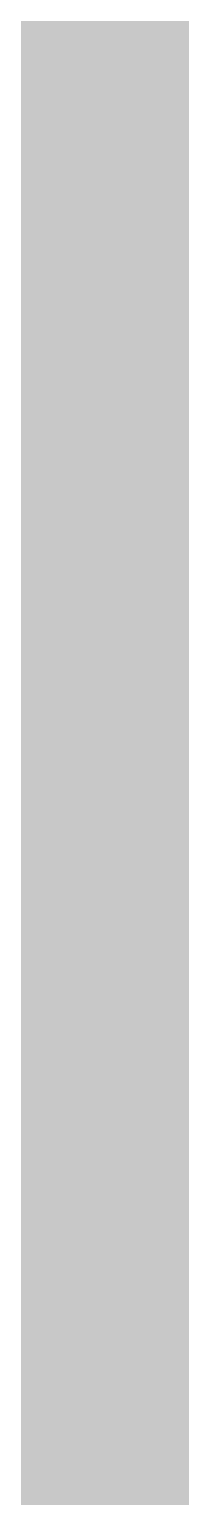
# Model space of a CAD drawing. Header units: millimetres. Extents: x -11 to 223, y -88 to 3.
# Drawn here: x 23.4186 to 23.4387, y -78.7182 to -78.5238 of the extents above; entities that cross this region are included whole.
import ezdxf

# ---------------------------------------------------------------- set-up
doc = ezdxf.new("R2010")
doc.units = ezdxf.units.MM
doc.header["$MEASUREMENT"] = 0
doc.layers.add('Bottom-Layer', color=7, linetype='Continuous', true_color=0x0000ff)
doc.layers.add('Top-Layer', color=7, linetype='Continuous', true_color=0xff0000)

msp = doc.modelspace()

# ---------------------------------------------------------------- hatches: boundary and pattern name
at = {"layer": 'Bottom-Layer'}
msp.add_hatch(color=256, dxfattribs=at).paths.add_polyline_path([(-10.33528, 1.97866), (-0.38039, 1.97866), (-0.84578, 1.72673), (-1.19549, 1.32954), (-1.38645, 0.83599), (-1.39516, 0.30686), (-1.22055, -0.1927), (-0.8841, -0.60119), (-0.42726, -0.8683), (0.09374, -0.96115), (1.79374, -0.96115), (2.31473, -0.8683), (2.77158, -0.60119), (3.10802, -0.1927), (3.28264, 0.30686), (3.27393, 0.83599), (3.08296, 1.32954), (2.73326, 1.72673), (2.26787, 1.97866), (222.62891, 1.97866), (222.62891, -87.47523), (-10.33528, -87.47523)])
at = {"layer": 'Top-Layer'}
msp.add_hatch(color=256, dxfattribs=at).paths.add_polyline_path([(-10.33528, 1.97866), (-0.38039, 1.97866), (-0.84578, 1.72673), (-1.19549, 1.32954), (-1.38645, 0.83599), (-1.39516, 0.30686), (-1.22055, -0.1927), (-0.8841, -0.60119), (-0.42726, -0.8683), (0.09374, -0.96115), (1.79374, -0.96115), (2.31473, -0.8683), (2.77158, -0.60119), (3.10802, -0.1927), (3.28264, 0.30686), (3.27393, 0.83599), (3.08296, 1.32954), (2.73326, 1.72673), (2.26787, 1.97866), (222.62891, 1.97866), (222.62891, -87.47523), (-10.33528, -87.47523)])

# ---------------------------------------------------------------- linework, layer by layer
at = {"layer": 'Bottom-Layer', "const_width": 0.0508}
msp.add_lwpolyline([(23.46191, -62.42527), (23.46191, -79.16632), (23.055, -79.43993), (22.78359, -79.84832), (22.68891, -80.32943), (22.78533, -80.8102), (23.05821, -81.2176), (23.4661, -81.48975), (23.94705, -81.5853), (24.42799, -81.48975), (24.83589, -81.2176), (25.10877, -80.8102), (25.20519, -80.32943), (25.1105, -79.84832), (24.8391, -79.43993), (24.43219, -79.16632), (24.43219, -62.42527)], dxfattribs=at)
at = {"layer": 'Top-Layer', "const_width": 0.0508}
msp.add_lwpolyline([(7.4359, -75.44069), (10.54327, -75.44069), (14.84618, -79.74361), (15.00357, -79.84877), (15.18923, -79.8857), (21.83998, -79.8857), (22.02564, -79.84877), (22.18303, -79.74361), (24.28793, -77.6387), (24.83499, -77.6387), (25.01406, -77.59072), (25.14515, -77.45963), (25.19313, -77.28056), (25.19313, -76.7335), (26.73994, -75.18669), (29.00911, -75.18669), (33.56602, -79.74361)], dxfattribs=at)

doc.saveas('drawing.dxf')
